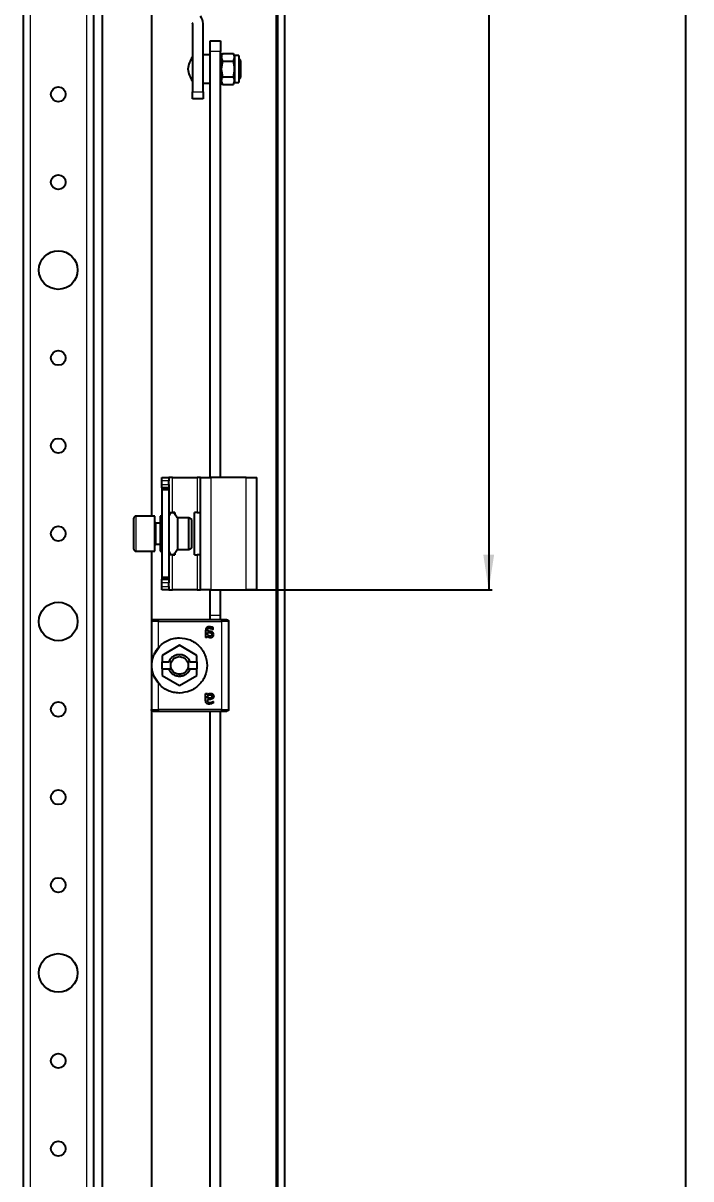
# Model space of a CAD drawing. Header units: millimetres. Extents: x -370 to 1477, y -811 to 1017.
# Drawn here: x 1287.1 to 1477.1, y -369.4 to -40.6 of the extents above; entities that cross this region are included whole.
import ezdxf

# ---------------------------------------------------------------- set-up
doc = ezdxf.new("R2010")
doc.units = ezdxf.units.MM
doc.layers.add('FORMAT', color=7, linetype='Continuous')
doc.styles.add('SLDTEXTSTYLE0', font='TXT', dxfattribs={"width": 0.75})
doc.dimstyles.new('SLDDIMSTYLE0', dxfattribs={"dimtxt": 20, "dimasz": 10, "dimexe": 0, "dimexo": 0.0625, "dimgap": 5, "dimtad": 2, "dimdec": 1, "dimrnd": 1e-09, "dimzin": 12, "dimdsep": 46, "dimtxsty": 'SLDTEXTSTYLE0', "dimsah": 1, "dimcen": 0.09, "dimadec": 0, "dimazin": 3, "dimtfac": 1, "dimtofl": 0, "dimtmove": 0, "dimatfit": 3, "dimfxl": 0, "dimfrac": 2, "dimtolj": 1, "dimtzin": 12, "dimarcsym": 0})

# ---------------------------------------------------------------- blocks, each defined once
blk = doc.blocks.new('_D_5')
at = {"layer": 'FORMAT'}
for p, q in [((1353.62, 755.14), (1476.61, 755.14)), ((1475.61, 755.14), (1475.61, -576.86)), ((1353.62, -576.86), (1476.61, -576.86))]:
    blk.add_line(p, q, dxfattribs=at)
for points in [[(1475.61, 755.14), (1474.07, 745.14), (1477.15, 745.14)], [(1475.61, -576.86), (1477.15, -566.86), (1474.07, -566.86)]]:
    blk.add_solid(points, dxfattribs=at)
at = {"layer": 'FORMAT', "insert": (1449.83, 59.58), "char_height": 20, "attachment_point": 1, "rotation": 90, "style": 'SLDTEXTSTYLE0'}
blk.add_mtext('1332', dxfattribs=at)
blk = doc.blocks.new('_D_8')
at = {"layer": 'FORMAT'}
for p, q in [((1350.62, 380.14), (1420.61, 380.14)), ((1419.61, 380.14), (1419.61, -201.86)), ((1350.62, -201.86), (1420.61, -201.86))]:
    blk.add_line(p, q, dxfattribs=at)
for points in [[(1419.61, 380.14), (1418.07, 370.14), (1421.15, 370.14)], [(1419.61, -201.86), (1421.15, -191.86), (1418.07, -191.86)]]:
    blk.add_solid(points, dxfattribs=at)
at = {"layer": 'FORMAT', "insert": (1393.83, 66.97), "char_height": 20, "attachment_point": 1, "rotation": 90, "style": 'SLDTEXTSTYLE0'}
blk.add_mtext('582', dxfattribs=at)

msp = doc.modelspace()

# ---------------------------------------------------------------- linework, layer by layer
at = {"color": 7, "linetype": 'Continuous', "lineweight": 25}
for p, q in [((1359.61, -688.36), (1359.61, 866.64)), ((1361.61, -688.36), (1361.61, 866.64)), ((1309.61, 833.64), (1309.61, -655.36)), ((1287.11, 806.64), (1287.11, -628.36)), ((1307.11, 806.64), (1307.11, -628.36)), ((1323.61, 359.14), (1323.61, -180.86)), ((1335.31, -40.73), (1335.31, -60.16)), ((1338.31, -60.16), (1338.31, -40.73)), ((1340.31, -45.66), (1343.31, -45.66)), ((1340.31, -48.66), (1340.31, -45.66)), ((1343.31, -45.66), (1343.31, -48.66)), ((1340.31, -169.86), (1340.31, -48.66)), ((1343.31, -169.86), (1343.31, -48.66)), ((1343.85, -49.21), (1343.51, -49.81)), ((1343.85, -49.21), (1346.96, -49.21)), ((1347.31, -49.81), (1346.96, -49.21)), ((1340.31, -49.66), (1338.31, -49.66)), ((1343.51, -50.71), (1343.31, -50.71)), ((1343.51, -49.81), (1343.51, -57.51)), ((1343.85, -51.44), (1346.96, -51.44)), ((1348.51, -49.81), (1347.31, -49.81)), ((1347.31, -49.81), (1347.31, -57.51)), ((1348.51, -49.81), (1348.51, -57.51)), ((1349.01, -51.21), (1348.51, -50.71)), ((1349.01, -51.21), (1349.01, -56.11)), ((1343.85, -55.89), (1346.96, -55.89)), ((1338.31, -57.66), (1340.31, -57.66)), ((1343.31, -56.61), (1343.51, -56.61)), ((1343.51, -57.51), (1343.85, -58.11)), ((1343.85, -58.11), (1346.96, -58.11)), ((1346.96, -58.11), (1347.31, -57.51)), ((1347.31, -57.51), (1348.51, -57.51)), ((1348.51, -56.61), (1349.01, -56.11)), ((1335.31, -62.16), (1335.31, -60.16)), ((1338.31, -62.16), (1335.31, -62.16)), ((1338.31, -60.16), (1338.31, -62.16)), ((1326.61, -169.86), (1328.61, -169.86)), ((1326.61, -170.86), (1326.61, -169.86)), ((1326.61, -171.86), (1326.61, -170.86)), ((1328.61, -169.86), (1328.61, -170.86)), ((1329.61, -169.86), (1328.61, -169.86)), ((1328.61, -171.86), (1328.61, -170.86)), ((1329.61, -169.86), (1336.61, -169.86)), ((1337.61, -169.86), (1336.61, -169.86)), ((1337.61, -169.86), (1340.61, -169.86)), ((1337.61, -201.86), (1337.61, -169.86)), ((1350.61, -169.86), (1340.61, -169.86)), ((1350.61, -169.86), (1353.61, -169.86)), ((1353.61, -201.86), (1353.61, -169.86)), ((1326.61, -172.86), (1326.61, -171.86)), ((1328.61, -172.86), (1326.61, -172.86)), ((1326.61, -172.86), (1326.61, -173.36)), ((1328.61, -173.36), (1326.61, -173.36)), ((1326.61, -173.36), (1326.61, -198.36)), ((1328.61, -171.86), (1328.61, -172.86)), ((1328.61, -172.86), (1328.61, -173.36)), ((1328.61, -173.36), (1328.61, -198.36)), ((1324.61, -180.86), (1319.21, -180.86)), ((1324.61, -190.86), (1324.61, -180.86)), ((1326.61, -180.86), (1326.11, -180.86)), ((1326.11, -180.86), (1326.11, -182.07)), ((1328.61, -179.86), (1329.61, -179.86)), ((1330.31, -179.86), (1329.61, -179.86)), ((1330.31, -179.86), (1330.31, -180.31)), ((1335.91, -191.86), (1335.91, -179.86)), ((1336.61, -179.86), (1335.91, -179.86)), ((1336.61, -179.86), (1337.61, -179.86)), ((1318.61, -190.26), (1318.61, -181.46)), ((1326.11, -182.86), (1324.86, -182.86)), ((1326.11, -182.07), (1326.11, -190.86)), ((1334.24, -181.36), (1331.11, -181.36)), ((1331.11, -190.36), (1331.11, -181.36)), ((1335.11, -181.86), (1334.24, -181.36)), ((1334.24, -190.36), (1334.24, -181.36)), ((1335.11, -189.86), (1335.11, -181.86)), ((1324.86, -188.86), (1326.11, -188.86)), ((1331.11, -190.36), (1334.24, -190.36)), ((1334.24, -190.36), (1335.11, -189.86)), ((1319.21, -190.86), (1324.61, -190.86)), ((1323.61, -190.86), (1323.61, -210.69)), ((1326.11, -190.86), (1326.61, -190.86)), ((1329.61, -191.86), (1328.61, -191.86)), ((1329.61, -191.86), (1330.31, -191.86)), ((1330.31, -191.41), (1330.31, -191.86)), ((1335.91, -191.86), (1336.61, -191.86)), ((1337.61, -191.86), (1336.61, -191.86)), ((1328.61, -198.36), (1326.61, -198.36)), ((1326.61, -198.36), (1326.61, -198.86)), ((1326.61, -199.86), (1326.61, -198.86)), ((1326.61, -198.86), (1328.61, -198.86)), ((1326.61, -200.86), (1326.61, -199.86)), ((1328.61, -198.36), (1328.61, -198.86)), ((1328.61, -198.86), (1328.61, -199.86)), ((1328.61, -200.86), (1328.61, -199.86)), ((1326.61, -201.86), (1326.61, -200.86)), ((1328.61, -201.86), (1326.61, -201.86)), ((1328.61, -200.86), (1328.61, -201.86)), ((1328.61, -201.86), (1329.61, -201.86)), ((1336.61, -201.86), (1329.61, -201.86)), ((1336.61, -201.86), (1337.61, -201.86)), ((1340.61, -201.86), (1337.61, -201.86)), ((1340.31, -209.16), (1340.31, -201.86)), ((1340.61, -201.86), (1350.61, -201.86)), ((1343.31, -209.16), (1343.31, -201.86)), ((1353.61, -201.86), (1350.61, -201.86)), ((1343.61, -210.36), (1325.61, -210.36)), ((1340.31, -210.42), (1340.31, -209.16)), ((1343.31, -210.42), (1343.31, -209.16)), ((1344.21, -210.36), (1343.96, -210.36)), ((1323.61, -210.86), (1323.61, -235.86)), ((1339.05, -213.4), (1339.05, -215.27)), ((1339.58, -213.65), (1339.58, -213.44)), ((1339.96, -213.65), (1339.58, -213.65)), ((1345.61, -235.86), (1345.61, -210.86)), ((1339.51, -215.27), (1339.51, -214.99)), ((1339.58, -214.01), (1340.01, -214.01)), ((1339.58, -214.59), (1339.58, -214.01)), ((1324.44, -220.23), (1325.94, -217.98)), ((1331.61, -217.64), (1326.66, -220.5)), ((1336.56, -220.5), (1331.61, -217.64)), ((1326.66, -220.5), (1326.66, -222.36)), ((1326.66, -224.36), (1326.66, -222.36)), ((1326.66, -222.36), (1328.62, -222.36)), ((1329.31, -222.36), (1328.62, -222.36)), ((1334.59, -222.36), (1333.9, -222.36)), ((1334.59, -222.36), (1336.56, -222.36)), ((1336.56, -222.36), (1336.56, -220.5)), ((1336.56, -222.36), (1336.56, -224.36)), ((1325.94, -228.74), (1324.43, -226.49)), ((1326.66, -224.36), (1326.66, -226.22)), ((1326.66, -224.36), (1328.62, -224.36)), ((1326.66, -226.22), (1331.61, -229.08)), ((1328.62, -224.36), (1329.31, -224.36)), ((1331.61, -229.08), (1336.56, -226.22)), ((1333.9, -224.36), (1334.59, -224.36)), ((1334.59, -224.36), (1336.56, -224.36)), ((1336.56, -226.22), (1336.56, -224.36)), ((1339.05, -233.32), (1339.05, -231.45)), ((1339.51, -231.45), (1339.51, -231.73)), ((1339.58, -232.71), (1339.58, -232.13)), ((1340.01, -232.71), (1339.58, -232.71)), ((1339.96, -233.07), (1339.58, -233.07)), ((1339.58, -233.07), (1339.58, -233.29)), ((1323.61, -236.04), (1323.61, -555.86)), ((1325.61, -236.36), (1343.61, -236.36)), ((1340.31, -544.86), (1340.31, -236.36)), ((1343.31, -544.86), (1343.31, -236.36)), ((1343.96, -236.36), (1344.21, -236.36))]:
    msp.add_line(p, q, dxfattribs=at)
at = {"color": 8, "linetype": 'Continuous', "lineweight": 18}
for p, q in [((1359.01, 864.04), (1359.01, -685.76)), ((1289.11, 806.64), (1289.11, -628.36)), ((1305.11, 806.64), (1305.11, -628.36)), ((1343.31, -48.66), (1340.31, -48.66)), ((1335.31, -60.16), (1338.31, -60.16)), ((1328.61, -170.86), (1326.61, -170.86)), ((1329.61, -179.86), (1329.61, -169.86)), ((1336.61, -169.86), (1336.61, -179.86)), ((1340.61, -201.86), (1340.61, -169.86)), ((1350.61, -201.86), (1350.61, -169.86)), ((1326.61, -171.86), (1328.61, -171.86)), ((1319.21, -180.86), (1319.21, -190.86)), ((1324.86, -182.86), (1324.86, -184.33)), ((1324.86, -184.33), (1324.86, -188.86)), ((1329.61, -201.86), (1329.61, -191.86)), ((1336.61, -191.86), (1336.61, -201.86)), ((1328.61, -199.86), (1326.61, -199.86)), ((1326.61, -200.86), (1328.61, -200.86)), ((1343.31, -209.16), (1340.31, -209.16)), ((1325.61, -218.3), (1325.61, -210.86)), ((1325.61, -210.86), (1343.61, -210.86)), ((1343.61, -210.86), (1343.61, -235.86)), ((1331.61, -225.86), (1331.61, -226.51)), ((1325.61, -235.86), (1325.61, -228.42)), ((1343.61, -235.86), (1325.61, -235.86))]:
    msp.add_line(p, q, dxfattribs=at)
at = {"color": 7, "linetype": 'Continuous', "lineweight": 25}
for centre, radius in [((1297.11, -60.86), 2.1), ((1297.11, -85.86), 2.1), ((1297.11, -110.86), 5.5), ((1297.11, -135.86), 2.1), ((1297.11, -160.86), 2.1), ((1297.11, -185.86), 2.1), ((1297.11, -210.86), 5.5), ((1297.11, -235.86), 2.1), ((1297.11, -260.86), 2.1), ((1297.11, -285.86), 2.1), ((1297.11, -310.86), 5.5), ((1297.11, -335.86), 2.1), ((1297.11, -360.86), 2.1)]:
    msp.add_circle(centre, radius, dxfattribs=at)
for centre, radius, start, end in [((1335.11, -40.73), 3.2, 0, 40.4367), ((1335.11, -40.73), 0.2, 0, 40.4367), ((1341.95, -54.62), 8, 146.1291, 173.1181), ((1341.95, -52.7), 8, 186.8819, 213.8709), ((1319.21, -181.46), 0.6, 90, 180), ((1324.86, -182.61), 0.25, 180, 270), ((1319.21, -190.26), 0.6, 180, 270), ((1324.86, -189.11), 0.25, 90, 180)]:
    msp.add_arc(centre, radius, start, end, dxfattribs=at)
for points, knots in [([(1343.85, -49.21), (1343.67, -49.61), (1343.34, -50.35), (1343.69, -51.09), (1343.85, -51.44)], [0, 0, 0, 0, 0.534707, 1, 1, 1, 1]), ([(1346.96, -51.44), (1347.14, -51.04), (1347.48, -50.29), (1347.12, -49.55), (1346.96, -49.21)], [0, 0, 0, 0, 0.534707, 1, 1, 1, 1]), ([(1343.85, -51.44), (1343.68, -52.19), (1343.34, -53.67), (1343.68, -55.16), (1343.85, -55.89)], [0, 0, 0, 0, 0.508481, 1, 1, 1, 1]), ([(1346.96, -55.89), (1347.13, -55.13), (1347.48, -53.65), (1347.13, -52.16), (1346.96, -51.44)], [0, 0, 0, 0, 0.508481, 1, 1, 1, 1]), ([(1343.85, -55.89), (1343.67, -56.28), (1343.34, -57.03), (1343.69, -57.77), (1343.85, -58.11)], [0, 0, 0, 0, 0.534707, 1, 1, 1, 1]), ([(1346.96, -58.11), (1347.14, -57.71), (1347.48, -56.97), (1347.12, -56.23), (1346.96, -55.89)], [0, 0, 0, 0, 0.534707, 1, 1, 1, 1]), ([(1331.11, -181.36), (1330.93, -181.21), (1330.58, -180.9), (1330.39, -180.33), (1330.03, -180.03), (1329.69, -179.9), (1329.33, -179.93), (1328.98, -180.12), (1328.73, -180.48), (1328.65, -180.78), (1328.61, -180.93)], [0, 0, 0, 0, 0.185676, 0.371025, 0.466937, 0.562172, 0.656347, 0.751553, 0.873842, 1, 1, 1, 1]), ([(1328.61, -190.79), (1328.65, -190.94), (1328.73, -191.24), (1328.98, -191.6), (1329.33, -191.79), (1329.69, -191.82), (1330.03, -191.69), (1330.39, -191.39), (1330.58, -190.82), (1330.93, -190.51), (1331.11, -190.36)], [0, 0, 0, 0, 0.126158, 0.248447, 0.343653, 0.437828, 0.533063, 0.628975, 0.814324, 1, 1, 1, 1]), ([(1340.16, -212.36), (1340.01, -212.37), (1339.79, -212.38), (1339.51, -212.47), (1339.32, -212.59), (1339.18, -212.76), (1339.07, -213.03), (1339.05, -213.26), (1339.05, -213.4)], [0, 0, 0, 0, 0.250089, 0.382495, 0.500259, 0.622163, 0.750133, 1, 1, 1, 1]), ([(1339.58, -213.44), (1339.58, -213.35), (1339.59, -213.21), (1339.64, -213.04), (1339.72, -212.93), (1339.82, -212.85), (1339.95, -212.8), (1340.08, -212.77), (1340.17, -212.77), (1340.22, -212.77)], [0, 0, 0, 0, 0.250023, 0.382539, 0.499802, 0.620838, 0.749652, 0.874777, 1, 1, 1, 1]), ([(1341.34, -214.58), (1341.34, -214.5), (1341.33, -214.34), (1341.23, -214.12), (1341.08, -213.95), (1340.81, -213.78), (1340.43, -213.67), (1340.11, -213.66), (1339.96, -213.65)], [0, 0, 0, 0, 0.125049, 0.249886, 0.370856, 0.49982, 0.749609, 1, 1, 1, 1]), ([(1341.22, -212.86), (1341.22, -212.8), (1341.22, -212.72), (1341.16, -212.63), (1341.02, -212.54), (1340.7, -212.41), (1340.37, -212.38), (1340.16, -212.36)], [0, 0, 0, 0, 0.1246927, 0.1871822, 0.2497734, 0.5000394, 1, 1, 1, 1]), ([(1340.22, -212.77), (1340.38, -212.79), (1340.62, -212.82), (1340.87, -212.94), (1341, -213.01), (1341.07, -213.05), (1341.11, -213.06), (1341.12, -213.07)], [0, 0, 0, 0, 0.4987, 0.749508, 0.874949, 0.946783, 1, 1, 1, 1]), ([(1341.12, -213.07), (1341.13, -213.06), (1341.15, -213.06), (1341.17, -213.05), (1341.18, -213.04), (1341.2, -213.02), (1341.21, -212.98), (1341.22, -212.93), (1341.22, -212.89), (1341.22, -212.87), (1341.22, -212.86)], [0, 0, 0, 0, 0.128825, 0.180169, 0.243397, 0.36986, 0.499864, 0.749649, 0.843476, 1, 1, 1, 1]), ([(1339.05, -215.27), (1339.05, -215.28), (1339.05, -215.3), (1339.06, -215.32), (1339.09, -215.34), (1339.16, -215.36), (1339.23, -215.36), (1339.28, -215.36)], [0, 0, 0, 0, 0.124881, 0.183376, 0.250934, 0.500336, 1, 1, 1, 1]), ([(1339.28, -215.36), (1339.32, -215.36), (1339.39, -215.36), (1339.47, -215.34), (1339.49, -215.32), (1339.5, -215.3), (1339.51, -215.28), (1339.51, -215.27)], [0, 0, 0, 0, 0.499718, 0.749437, 0.810587, 0.875078, 1, 1, 1, 1]), ([(1339.51, -214.99), (1339.63, -215.1), (1339.82, -215.27), (1340.09, -215.38), (1340.26, -215.41), (1340.34, -215.42), (1340.38, -215.42)], [0, 0, 0, 0, 0.499113, 0.749325, 0.874665, 1, 1, 1, 1]), ([(1340.3, -215.01), (1340.23, -215), (1340.08, -214.99), (1339.82, -214.85), (1339.68, -214.7), (1339.58, -214.59)], [0, 0, 0, 0, 0.249939, 0.499864, 1, 1, 1, 1]), ([(1340.01, -214.01), (1340.11, -214.01), (1340.29, -214.02), (1340.51, -214.08), (1340.66, -214.17), (1340.75, -214.27), (1340.8, -214.4), (1340.81, -214.49), (1340.81, -214.54)], [0, 0, 0, 0, 0.279652, 0.500248, 0.629485, 0.750186, 0.875763, 1, 1, 1, 1]), ([(1340.81, -214.54), (1340.81, -214.6), (1340.8, -214.7), (1340.73, -214.82), (1340.67, -214.89), (1340.59, -214.95), (1340.5, -214.98), (1340.4, -215), (1340.33, -215.01), (1340.3, -215.01)], [0, 0, 0, 0, 0.2491681, 0.3736348, 0.4993903, 0.6193944, 0.7496557, 0.8747703, 1, 1, 1, 1]), ([(1340.38, -215.42), (1340.5, -215.41), (1340.69, -215.4), (1340.91, -215.31), (1341.07, -215.22), (1341.19, -215.09), (1341.31, -214.88), (1341.33, -214.7), (1341.34, -214.58)], [0, 0, 0, 0, 0.25007, 0.379181, 0.500499, 0.62417, 0.750842, 1, 1, 1, 1]), ([(1325.61, -228.42), (1325.32, -228.04), (1324.75, -227.29), (1324.19, -226.04), (1323.84, -224.76), (1323.71, -223.36), (1323.84, -221.96), (1324.19, -220.68), (1324.75, -219.43), (1325.32, -218.68), (1325.61, -218.3)], [0, 0, 0, 0, 0.125762, 0.25037, 0.375307, 0.500139, 0.62481, 0.749763, 0.874888, 1, 1, 1, 1]), ([(1339.05, -231.45), (1339.05, -231.44), (1339.05, -231.42), (1339.06, -231.4), (1339.09, -231.38), (1339.16, -231.36), (1339.23, -231.36), (1339.28, -231.36)], [0, 0, 0, 0, 0.124884, 0.186377, 0.250914, 0.500322, 1, 1, 1, 1]), ([(1340.16, -234.36), (1340.09, -234.36), (1339.94, -234.36), (1339.72, -234.32), (1339.51, -234.25), (1339.32, -234.13), (1339.18, -233.96), (1339.07, -233.69), (1339.05, -233.47), (1339.05, -233.32)], [0, 0, 0, 0, 0.125255, 0.250437, 0.383066, 0.500493, 0.622629, 0.75025, 1, 1, 1, 1]), ([(1339.28, -231.36), (1339.32, -231.36), (1339.38, -231.36), (1339.45, -231.38), (1339.48, -231.39), (1339.49, -231.4), (1339.5, -231.42), (1339.51, -231.44), (1339.51, -231.45)], [0, 0, 0, 0, 0.4991618, 0.6442419, 0.7496985, 0.8136051, 0.8752168, 1, 1, 1, 1]), ([(1339.51, -231.73), (1339.63, -231.62), (1339.82, -231.45), (1340.13, -231.32), (1340.3, -231.31), (1340.38, -231.3)], [0, 0, 0, 0, 0.499364, 0.749701, 1, 1, 1, 1]), ([(1339.58, -232.13), (1339.68, -232.02), (1339.82, -231.86), (1340.05, -231.75), (1340.19, -231.72), (1340.26, -231.71), (1340.3, -231.71)], [0, 0, 0, 0, 0.499765, 0.749504, 0.874771, 1, 1, 1, 1]), ([(1339.58, -233.29), (1339.58, -233.33), (1339.58, -233.42), (1339.6, -233.55), (1339.64, -233.68), (1339.72, -233.79), (1339.83, -233.87), (1339.99, -233.94), (1340.13, -233.94), (1340.22, -233.95)], [0, 0, 0, 0, 0.125295, 0.250514, 0.383518, 0.50035, 0.621938, 0.750243, 1, 1, 1, 1]), ([(1341.34, -232.15), (1341.34, -232.18), (1341.34, -232.26), (1341.31, -232.42), (1341.23, -232.6), (1341.08, -232.78), (1340.81, -232.94), (1340.43, -233.05), (1340.11, -233.06), (1339.96, -233.07)], [0, 0, 0, 0, 0.062637, 0.125278, 0.250072, 0.374841, 0.499994, 0.749696, 1, 1, 1, 1]), ([(1340.81, -232.18), (1340.81, -232.23), (1340.8, -232.32), (1340.75, -232.45), (1340.66, -232.55), (1340.51, -232.64), (1340.29, -232.7), (1340.11, -232.71), (1340.01, -232.71)], [0, 0, 0, 0, 0.124446, 0.249795, 0.37, 0.499734, 0.719932, 1, 1, 1, 1]), ([(1340.3, -231.71), (1340.36, -231.72), (1340.46, -231.72), (1340.59, -231.77), (1340.67, -231.83), (1340.73, -231.9), (1340.78, -231.99), (1340.81, -232.09), (1340.81, -232.15), (1340.81, -232.18)], [0, 0, 0, 0, 0.249623, 0.37714, 0.499734, 0.62273, 0.749812, 0.874876, 1, 1, 1, 1]), ([(1340.38, -231.3), (1340.5, -231.31), (1340.69, -231.32), (1340.91, -231.41), (1341.07, -231.5), (1341.19, -231.63), (1341.31, -231.84), (1341.33, -232.02), (1341.34, -232.15)], [0, 0, 0, 0, 0.25007, 0.379559, 0.500499, 0.624556, 0.750843, 1, 1, 1, 1]), ([(1341.22, -233.86), (1341.22, -233.89), (1341.22, -233.94), (1341.21, -234.03), (1341.16, -234.09), (1341.02, -234.18), (1340.69, -234.31), (1340.37, -234.34), (1340.16, -234.36)], [0, 0, 0, 0, 0.062686, 0.125173, 0.187628, 0.250185, 0.500314, 1, 1, 1, 1]), ([(1340.22, -233.95), (1340.38, -233.93), (1340.69, -233.91), (1340.95, -233.7), (1341.11, -233.66), (1341.12, -233.65)], [0, 0, 0, 0, 0.498852, 0.946609, 1, 1, 1, 1]), ([(1341.12, -233.65), (1341.13, -233.66), (1341.15, -233.66), (1341.17, -233.67), (1341.18, -233.68), (1341.2, -233.7), (1341.22, -233.77), (1341.22, -233.82), (1341.22, -233.86)], [0, 0, 0, 0, 0.13107, 0.182437, 0.243796, 0.371388, 0.500442, 1, 1, 1, 1])]:
    msp.add_open_spline(points, degree=3, knots=knots, dxfattribs=at)
for points in [[(1324.11, -210.36), (1324.04, -210.37), (1323.91, -210.38), (1323.74, -210.5), (1323.63, -210.66), (1323.61, -210.79), (1323.61, -210.86)], [(1325.61, -210.36), (1325.41, -210.36), (1325.02, -210.36), (1324.52, -210.36), (1324.17, -210.36), (1324.13, -210.36), (1324.11, -210.36)], [(1345.11, -210.36), (1345.08, -210.36), (1345.04, -210.36), (1344.69, -210.36), (1344.2, -210.36), (1343.8, -210.36), (1343.61, -210.36)], [(1345.11, -210.36), (1345.17, -210.37), (1345.3, -210.38), (1345.47, -210.5), (1345.58, -210.66), (1345.6, -210.79), (1345.61, -210.86)], [(1325.61, -218.3), (1326, -217.89), (1326.79, -217.06), (1328.28, -216.19), (1329.9, -215.62), (1331.04, -215.55), (1331.61, -215.51)], [(1331.61, -215.51), (1332.63, -215.63), (1334.69, -215.86), (1337.3, -217.68), (1339.05, -220.27), (1339.66, -223.36), (1339.05, -226.45), (1337.3, -229.04), (1334.69, -230.86), (1332.63, -231.09), (1331.61, -231.21)], [(1328.62, -222.36), (1328.75, -222.06), (1329.02, -221.46), (1329.74, -220.76), (1330.62, -220.31), (1331.61, -220.16), (1332.59, -220.31), (1333.47, -220.76), (1334.2, -221.46), (1334.46, -222.06), (1334.59, -222.36)], [(1329.31, -224.36), (1329.26, -224.2), (1329.14, -223.88), (1329.09, -223.36), (1329.14, -222.84), (1329.26, -222.52), (1329.31, -222.36)], [(1329.31, -222.36), (1329.43, -222.15), (1329.66, -221.72), (1330.22, -221.24), (1330.88, -220.92), (1331.36, -220.88), (1331.61, -220.86)], [(1331.61, -220.86), (1331.85, -220.88), (1332.33, -220.92), (1332.99, -221.24), (1333.55, -221.72), (1333.78, -222.15), (1333.9, -222.36)], [(1333.9, -222.36), (1333.96, -222.52), (1334.08, -222.84), (1334.12, -223.36), (1334.08, -223.88), (1333.96, -224.2), (1333.9, -224.36)], [(1331.61, -226.51), (1331.28, -226.48), (1330.62, -226.42), (1329.74, -225.95), (1329.02, -225.26), (1328.75, -224.66), (1328.62, -224.36)], [(1331.61, -225.86), (1331.36, -225.84), (1330.88, -225.8), (1330.22, -225.48), (1329.66, -225), (1329.43, -224.57), (1329.31, -224.36)], [(1334.59, -224.36), (1334.46, -224.66), (1334.2, -225.26), (1333.47, -225.95), (1332.59, -226.42), (1331.93, -226.48), (1331.61, -226.51)], [(1333.9, -224.36), (1333.78, -224.57), (1333.55, -225), (1332.99, -225.48), (1332.33, -225.8), (1331.85, -225.84), (1331.61, -225.86)], [(1331.61, -231.21), (1331.04, -231.17), (1329.9, -231.1), (1328.28, -230.53), (1326.79, -229.66), (1326, -228.83), (1325.61, -228.42)], [(1324.11, -236.36), (1324.04, -236.35), (1323.91, -236.34), (1323.74, -236.22), (1323.63, -236.06), (1323.61, -235.93), (1323.61, -235.86)], [(1324.11, -236.36), (1324.13, -236.36), (1324.17, -236.36), (1324.52, -236.36), (1325.02, -236.36), (1325.41, -236.36), (1325.61, -236.36)], [(1343.61, -236.36), (1343.8, -236.36), (1344.2, -236.36), (1344.69, -236.36), (1345.04, -236.36), (1345.08, -236.36), (1345.11, -236.36)], [(1345.61, -235.86), (1345.6, -235.93), (1345.58, -236.06), (1345.47, -236.22), (1345.3, -236.34), (1345.17, -236.35), (1345.11, -236.36)]]:
    msp.add_open_spline(points, degree=3, dxfattribs=at)
at = {"color": 8, "linetype": 'Continuous', "lineweight": 18}
for points in [[(1325.61, -210.36), (1325.61, -210.37), (1325.61, -210.38), (1325.61, -210.5), (1325.61, -210.66), (1325.61, -210.79), (1325.61, -210.86)], [(1343.61, -210.86), (1343.61, -210.79), (1343.61, -210.66), (1343.61, -210.5), (1343.61, -210.38), (1343.61, -210.37), (1343.61, -210.36)], [(1325.61, -210.86), (1325.34, -210.86), (1324.82, -210.86), (1324.16, -210.86), (1323.7, -210.86), (1323.64, -210.86), (1323.61, -210.86)], [(1345.61, -210.86), (1345.58, -210.86), (1345.52, -210.86), (1345.05, -210.86), (1344.39, -210.86), (1343.87, -210.86), (1343.61, -210.86)], [(1323.61, -235.86), (1323.64, -235.86), (1323.7, -235.86), (1324.16, -235.86), (1324.82, -235.86), (1325.34, -235.86), (1325.61, -235.86)], [(1325.61, -235.86), (1325.61, -235.93), (1325.61, -236.06), (1325.61, -236.22), (1325.61, -236.34), (1325.61, -236.35), (1325.61, -236.36)], [(1343.61, -236.36), (1343.61, -236.35), (1343.61, -236.34), (1343.61, -236.22), (1343.61, -236.06), (1343.61, -235.93), (1343.61, -235.86)], [(1343.61, -235.86), (1343.87, -235.86), (1344.39, -235.86), (1345.05, -235.86), (1345.52, -235.86), (1345.58, -235.86), (1345.61, -235.86)]]:
    msp.add_open_spline(points, degree=3, dxfattribs=at)

# ---------------------------------------------------------------- dimensions: what is measured, and where the dimension line sits
at = {"layer": 'FORMAT'}
for base, p1, p2, picture, middle in [((1475.61, -576.86), (1353.61, 755.14), (1353.61, -576.86), '_D_5', (1475.61, 89.14)), ((1419.61, -201.86), (1350.61, 380.14), (1350.61, -201.86), '_D_8', (1419.61, 89.14))]:
    dim = msp.add_linear_dim(base=base, p1=p1, p2=p2, angle=90, dimstyle='SLDDIMSTYLE0', dxfattribs=at)
    dim.commit()
    dim.dimension.update_dxf_attribs({"geometry": picture, "text_midpoint": middle, "dimtype": 160})

doc.saveas('drawing.dxf')
